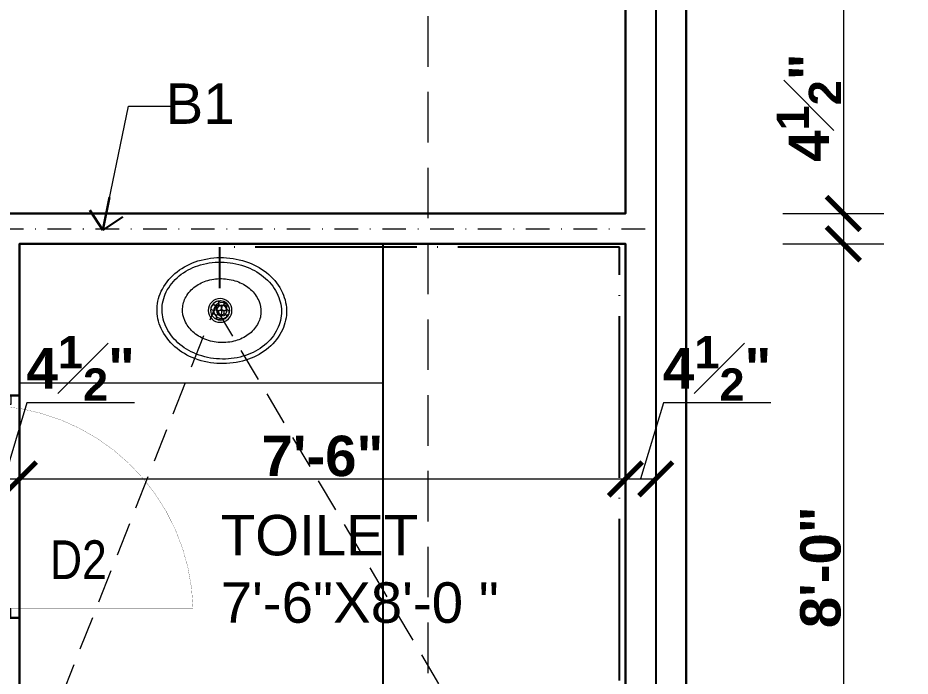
# Model space of a CAD drawing. Header units: feet. Extents: x 18471 to 30550, y -13540 to -11719.
# Drawn here: x 21133 to 21265.4, y -12754.3 to -12656.6 of the extents above; entities that cross this region are included whole.
import ezdxf

# ---------------------------------------------------------------- set-up
doc = ezdxf.new("R2010")
doc.units = ezdxf.units.FT
doc.header["$MEASUREMENT"] = 0
doc.header["$PDMODE"] = 2
for name, pattern in [('ACAD_ISO04W100', [30, 24, -3, 0, -3]), ('DASHDOT', [1, 0.5, -0.25, 0, -0.25]), ('DASHED', [0.75, 0.5, -0.25])]:
    doc.linetypes.add(name, pattern=pattern)
doc.layers.get('0').update_dxf_attribs({"lineweight": 30})
for name, color, linetype, lineweight in [('BEAM', 3, 'Continuous', 15), ('center line', 253, 'ACAD_ISO04W100', 5), ('DIM', 7, 'Continuous', 18), ('DOOR', 32, 'Continuous', 13), ('FIX', 212, 'Continuous', 13), ('HATCH', 9, 'Continuous', 20), ('JOINERY TEXT', 193, 'Continuous', 0), ('P-WASTE', 130, 'Continuous', 18), ('PL-C.W.S', 90, 'ACAD_ISO04W100', 25), ('SANIT_FIXTURES', 13, 'Continuous', 15), ('TEXT', 7, 'Continuous', 30), ('WALL', 10, 'Continuous', 30)]:
    doc.layers.add(name, color=color, linetype=linetype, lineweight=lineweight)
doc.layers.add('BLK_1_FLR_0_BATH', color=7, linetype='Continuous')
doc.layers.add('BLK_1_FLR_0_WATER_CLOSET', color=7, linetype='Continuous')
doc.layers.add('BLK_1_FLR_0_WC_BATH', color=4, linetype='Continuous', plot=False)
doc.layers.add('BLK_1_FLR_1_REGULAR_ROOM_2', color=1, linetype='Continuous', plot=False)
doc.layers.add('BLK_1_FLR_1_BLT_UP_AREA', color=25, linetype='Continuous', true_color=0x995f4c, plot=False)
doc.styles.add('AR. TEXT 01', font='arialbd.ttf')
doc.styles.add('DIM TEXT', font='GOTHIC.TTF', dxfattribs={"height": 5})
doc.styles.add('PLUMBING', font='gbeitc.shx', dxfattribs={"height": 550})
doc.styles.get("Standard").update_dxf_attribs({"font": 'ARIALN.TTF'})
doc.styles.add('TEX02', font='GARA.TTF')
doc.dimstyles.new('DIM 50', dxfattribs={"dimtxt": 6, "dimasz": 3, "dimexe": 6, "dimexo": 4, "dimgap": 0.3125, "dimtad": 1, "dimzin": 3, "dimdsep": 46, "dimlunit": 4, "dimtxsty": 'AR. TEXT 01', "dimblk": 'DOT', "dimcen": 0.09, "dimclrd": 5, "dimclre": 5, "dimclrt": 5, "dimazin": 0, "dimtfac": 0.8, "dimtofl": 0, "dimtmove": 1, "dimatfit": 3, "dimfxl": 6, "dimfxlon": 1, "dimfrac": 1, "dimtolj": 1, "dimtzin": 0, "dimlwd": -1, "dimlwe": -1, "dimarcsym": 1})
doc.dimstyles.new('STANDARD$7', dxfattribs={"dimtxt": 400, "dimasz": 400, "dimexe": 50, "dimexo": 0, "dimgap": 100, "dimtad": 0, "dimdec": 0, "dimzin": 0, "dimdsep": 46, "dimtxsty": 'PLUMBING', "dimcen": 0, "dimdle": 50, "dimse1": 1, "dimse2": 1, "dimclrd": 256, "dimclre": 63, "dimclrt": 256, "dimadec": 0, "dimazin": 0, "dimtfac": 1, "dimtdec": 0, "dimtofl": 0, "dimtmove": 0, "dimatfit": 3, "dimldrblk": 'OPEN90', "dimfxl": 1, "dimtolj": 1, "dimtzin": 0, "dimlwd": -1, "dimlwe": -1, "dimarcsym": 0})

# ---------------------------------------------------------------- blocks, each defined once
blk = doc.blocks.new('Sink - Oval top')
at = {"layer": 'SANIT_FIXTURES'}
for p, q in [((-1, 0), (1, 0)), ((0, 1), (0, -1))]:
    blk.add_line(p, q, dxfattribs=at)
at = {"layer": 'SANIT_FIXTURES', "linetype": 'Continuous'}
for points in [[(-12.23371880354079, 0.3941914712608, 0.11763425658833), (-11.46456229543957, -3.361933235489118, 0.10446927966709), (-8.87874869107043, -6.80354197365057, 0.09001578960148), (-5.08275770067667, -9.07230980749051, 0.08191994915922), (-0.32272801227327, -10.01585280257211, 0.08191994915921), (4.488169920880968, -9.380701564817908, 0.09001578960148), (8.42234235915578, -7.361012898479428, 0.10446927966709), (11.22435122606941, -4.093009071543407, 0.11763425658833), (12.23371880354091, -0.3941914712608, 0.11763425658831), (11.46456229543992, 3.361933235488778, 0.10446927966708), (8.87874869107043, 6.80354197365057, 0.09001578960149), (5.082757700676318, 9.07230980749068, 0.08191994915921), (0.32272801227327, 10.01585280257211, 0.08191994915921), (-4.488169920880856, 9.38070156481797, 0.09001578960148), (-8.42234235915578, 7.361012898479428, 0.1044692796671), (-11.22435122606919, 4.09300907154363, 0.11763425658834)], [(-11.28627986850119, 0.15905971647373, 0.11862170018641), (-10.51590095791209, -3.253161772358108, 0.10467817218111), (-8.07180335056012, -6.358618019863338, 0.08956206646917), (-4.53769919322235, -8.3669719296098, 0.08118469889122), (-0.1289739026696, -9.151503558114367, 0.08118469889123), (4.300109150126218, -8.4915248651846, 0.08956206646918), (7.88940670821262, -6.58356242812761, 0.1046781721811), (10.42004782883111, -3.548216131892448, 0.1186217001864), (11.28627986850119, -0.15905971647362, 0.11862170018639), (10.51590095791221, 3.253161772358, 0.10467817218111), (8.07180335056012, 6.358618019863338, 0.08956206646918), (4.53769919322212, 8.36697192960992, 0.08118469889122), (0.1289739026696, 9.151503558114428, 0.08118469889121), (-4.300109150125877, 8.49152486518483, 0.08956206646917), (-7.88940670821262, 6.58356242812761, 0.1046781721811), (-10.42004782883111, 3.548216131892448, 0.11862170018639)], [(-7.4204523890329, 0.08298767816018, 0.11828256738568), (-6.907065465214477, -2.167464938077499, 0.10460745953773), (-5.29479147071208, -4.20998819202941, 0.0897179636261), (-2.966599981142509, -5.528122152688068, 0.08143608252771), (-0.06751351878552, -6.036810076758798, 0.08143608252772), (2.842224378240528, -5.59308596097787, 0.08971796362613), (5.199312936802018, -4.327350491993339, 0.10460745953769), (6.85686365682659, -2.321395784920349, 0.11828256738567), (7.420452389033017, -0.08298767816018, 0.1182825673857), (6.907065465214477, 2.16746493807761, 0.10460745953771), (5.29479147071208, 4.20998819202941, 0.08971796362613), (2.96659998114262, 5.528122152687839, 0.08143608252774), (0.06751351878552, 6.036810076758798, 0.08143608252772), (-2.84222437824064, 5.59308596097787, 0.08971796362612), (-5.199312936802018, 4.327350491993339, 0.1046074595377), (-6.85686365682648, 2.321395784920349, 0.11828256738567)]]:
    blk.add_lwpolyline(points, format="xyb", close=True, dxfattribs=at)
at = {"layer": 'SANIT_FIXTURES'}
for radius in [1.5, 1]:
    blk.add_circle((0, 0), radius, dxfattribs=at)
blk = doc.blocks.new('A$Cb508cf72')
at = {"layer": 'DOOR'}
for points in [[(1.593954704861969, 31.97784954943927), (1.593954704861969, 33.65484954940621), (2.1666480381682, 33.65484954940621), (2.1666480381682, 35.22784954936651), (-1.86284451e-05, 35.22784954936651), (-1.86284451e-05, 31.97784954943927), (1.593954704861969, 31.97784954943927)], [(37.4060080396448, 31.97784954943927), (37.4060080396448, 33.65484954940621), (36.83331470633857, 33.65484954940621), (36.83331470633857, 35.22784954936651), (38.99998137295188, 35.22784954936651), (38.99998137295188, 31.97784954943927), (37.4060080396448, 31.97784954943927)]]:
    blk.add_lwpolyline(points, dxfattribs=at)
at = {"layer": 'DOOR', "const_width": 0.03635174400107}
blk.add_lwpolyline([(37.11966137299896, 33.65484954940621, -0.38341128429114), (1.68249406036921, 0.01781754833064, -0.4142135623731)], format="xyb", dxfattribs=at)
blk.add_lwpolyline([(1.68249406036921, 0.01781754833064), (1.68249406036921, 33.34024954930646), (2.19304287509294, 33.34024954930646), (2.19304287509294, 0.01781754833064)], dxfattribs=at)
blk = doc.blocks.new('_ArchTick')
at = {"color": 0, "linetype": 'ByBlock', "const_width": 0.15}
blk.add_lwpolyline([(-0.5, -0.5), (0.5, 0.5)], dxfattribs=at)
blk = doc.blocks.new('*D150')
at = {"layer": 'Defpoints', "color": 0, "ltscale": 5, "transparency": 16777216}
for p in [(21223.18114544763, -12529.65837288003), (21223.18114544763, -12685.65837288003), (21255.53674316727, -12685.65837288003)]:
    blk.add_point(p, dxfattribs=at)
at = {"layer": 'DIM', "ltscale": 5, "transparency": 16777216}
for p, q in [((21246.53674316728, -12529.65837288003), (21261.53674316728, -12529.65837288003)), ((21255.53674316727, -12529.65837288003), (21255.53674316727, -12685.65837288003)), ((21246.53674316728, -12685.65837288003), (21261.53674316728, -12685.65837288003))]:
    blk.add_line(p, q, dxfattribs=at)
at = {"layer": 'DIM', "ltscale": 5, "transparency": 16777216, "xscale": 5, "yscale": 5, "zscale": 5}
for p, rotation in [((21255.53674316727, -12529.65837288003), 90), ((21255.53674316727, -12685.65837288003), 270)]:
    blk.add_blockref('_ArchTick', p, dxfattribs=dict(at, rotation=rotation))
at = {"layer": 'DIM', "ltscale": 5, "transparency": 16777216, "insert": (21252.16080524094, -12607.65837288004), "char_height": 6, "attachment_point": 5, "rotation": 90, "style": 'AR. TEXT 01'}
blk.add_mtext('\\A1;13\'-0"', dxfattribs=at)
blk = doc.blocks.new('*D151')
at = {"layer": 'Defpoints', "color": 0, "ltscale": 5, "transparency": 16777216}
for p in [(21223.18114544763, -12685.65837288003), (21223.18114544763, -12690.15837288003), (21255.53674316737, -12690.15837288003)]:
    blk.add_point(p, dxfattribs=at)
at = {"layer": 'DIM', "ltscale": 5, "transparency": 16777216}
for p, q in [((21255.53674316737, -12661.96707534568), (21255.53674316737, -12685.65837288003)), ((21246.53674316737, -12685.65837288003), (21261.53674316737, -12685.65837288003)), ((21255.53674316737, -12685.65837288003), (21255.53674316737, -12690.15837288003)), ((21246.53674316737, -12690.15837288003), (21261.53674316737, -12690.15837288003))]:
    blk.add_line(p, q, dxfattribs=at)
at = {"layer": 'DIM', "ltscale": 5, "transparency": 16777216, "xscale": 5, "yscale": 5, "zscale": 5}
for p, rotation in [((21255.53674316737, -12685.65837288003), 90), ((21255.53674316737, -12690.15837288003), 270)]:
    blk.add_blockref('_ArchTick', p, dxfattribs=dict(at, rotation=rotation))
at = {"layer": 'DIM', "ltscale": 5, "transparency": 16777216, "insert": (21250.40459787404, -12669.94314969766), "char_height": 6, "attachment_point": 5, "rotation": 90, "style": 'AR. TEXT 01'}
blk.add_mtext('\\A1;4{\\H0.8x;\\S1#2;}"', dxfattribs=at)
blk = doc.blocks.new('*D152')
at = {"layer": 'Defpoints', "color": 0, "ltscale": 5, "transparency": 16777216}
for p in [(21223.18114544763, -12690.15837288003), (21223.18114544763, -12786.15837288), (21255.53674316739, -12786.15837288)]:
    blk.add_point(p, dxfattribs=at)
at = {"layer": 'DIM', "ltscale": 5, "transparency": 16777216}
for p, q in [((21246.53674316739, -12690.15837288003), (21261.53674316739, -12690.15837288003)), ((21255.53674316739, -12690.15837288003), (21255.53674316739, -12786.15837288)), ((21246.53674316739, -12786.15837288), (21261.53674316739, -12786.15837288))]:
    blk.add_line(p, q, dxfattribs=at)
at = {"layer": 'DIM', "ltscale": 5, "transparency": 16777216, "xscale": 5, "yscale": 5, "zscale": 5}
for p, rotation in [((21255.53674316739, -12690.15837288003), 90), ((21255.53674316739, -12786.15837288), 270)]:
    blk.add_blockref('_ArchTick', p, dxfattribs=dict(at, rotation=rotation))
at = {"layer": 'DIM', "ltscale": 5, "transparency": 16777216, "insert": (21252.15875885633, -12738.15837288002), "char_height": 6, "attachment_point": 5, "rotation": 90, "style": 'AR. TEXT 01'}
blk.add_mtext('\\A1;8\'-0"', dxfattribs=at)
blk = doc.blocks.new('*D165')
at = {"layer": 'Defpoints', "color": 0, "ltscale": 5, "transparency": 16777216}
for p in [(21203.51190537689, -12520.65837288003), (21232.18114544763, -12988.65837288003), (21280.2241643782, -12988.65837288003)]:
    blk.add_point(p, dxfattribs=at)
at = {"layer": 'DIM', "ltscale": 5, "transparency": 16777216}
for p, q in [((21271.2241643782, -12520.65837288003), (21286.2241643782, -12520.65837288003)), ((21280.2241643782, -12520.65837288003), (21280.2241643782, -12988.65837288003)), ((21271.2241643782, -12988.65837288003), (21286.2241643782, -12988.65837288003))]:
    blk.add_line(p, q, dxfattribs=at)
at = {"layer": 'DIM', "ltscale": 5, "transparency": 16777216, "xscale": 5, "yscale": 5, "zscale": 5}
for p, rotation in [((21280.2241643782, -12520.65837288003), 90), ((21280.2241643782, -12988.65837288003), 270)]:
    blk.add_blockref('_ArchTick', p, dxfattribs=dict(at, rotation=rotation))
at = {"layer": 'DIM', "ltscale": 5, "transparency": 16777216, "insert": (21276.84618006715, -12754.65837288004), "char_height": 6, "attachment_point": 5, "rotation": 90, "style": 'AR. TEXT 01'}
blk.add_mtext('\\A1;39\'-0"', dxfattribs=at)
blk = doc.blocks.new('*D192')
at = {"layer": 'Defpoints', "color": 0, "transparency": 16777216}
for p in [(21133.18114544762, -12725.04510981836), (21128.68114544762, -12752.17253649615), (21133.18114544762, -12754.23017766699)]:
    blk.add_point(p, dxfattribs=at)
at = {"layer": 'DIM', "ltscale": 5, "transparency": 16777216}
for p, q in [((21134.31609297526, -12713.76195981836), (21130.93114544762, -12725.04510981836)), ((21150.25709297526, -12713.76195981836), (21134.31609297526, -12713.76195981836)), ((21128.68114544762, -12734.04510981836), (21128.68114544762, -12719.04510981836)), ((21133.18114544762, -12734.04510981836), (21133.18114544762, -12719.04510981836)), ((21128.68114544762, -12725.04510981836), (21133.18114544762, -12725.04510981836))]:
    blk.add_line(p, q, dxfattribs=at)
at = {"layer": 'DIM', "transparency": 16777216, "xscale": 5, "yscale": 5, "zscale": 5, "rotation": 180}
blk.add_blockref('_ArchTick', (21128.68114544762, -12725.04510981836), dxfattribs=at)
at = {"layer": 'DIM', "transparency": 16777216, "xscale": 5, "yscale": 5, "zscale": 5}
blk.add_blockref('_ArchTick', (21133.18114544762, -12725.04510981836), dxfattribs=at)
at = {"layer": 'DIM', "transparency": 16777216, "insert": (21142.28659297526, -12708.63505981836), "char_height": 6, "attachment_point": 5, "style": 'AR. TEXT 01'}
blk.add_mtext('\\A1;4{\\H0.800000x;\\S1#2;}"', dxfattribs=at)
blk = doc.blocks.new('*D193')
at = {"layer": 'Defpoints', "color": 0, "transparency": 16777216}
for p in [(21223.18114544762, -12725.04510981836), (21223.18114544762, -12729.40130655514), (21133.18114544762, -12754.23017766699)]:
    blk.add_point(p, dxfattribs=at)
at = {"layer": 'DIM', "ltscale": 5, "transparency": 16777216}
for p, q in [((21133.18114544762, -12734.04510981836), (21133.18114544762, -12719.04510981836)), ((21223.18114544762, -12725.40130655514), (21223.18114544762, -12719.04510981836)), ((21133.18114544762, -12725.04510981836), (21223.18114544762, -12725.04510981836))]:
    blk.add_line(p, q, dxfattribs=at)
at = {"layer": 'DIM', "transparency": 16777216, "xscale": 5, "yscale": 5, "zscale": 5, "rotation": 180}
blk.add_blockref('_ArchTick', (21133.18114544762, -12725.04510981836), dxfattribs=at)
at = {"layer": 'DIM', "transparency": 16777216, "xscale": 5, "yscale": 5, "zscale": 5}
blk.add_blockref('_ArchTick', (21223.18114544762, -12725.04510981836), dxfattribs=at)
at = {"layer": 'DIM', "transparency": 16777216, "insert": (21178.18114544762, -12721.67260981836), "char_height": 6, "attachment_point": 5, "style": 'AR. TEXT 01'}
blk.add_mtext('\\A1;7\'-6"', dxfattribs=at)
blk = doc.blocks.new('*D194')
at = {"layer": 'Defpoints', "color": 0, "transparency": 16777216}
for p in [(21227.68114544762, -12725.04510981836), (21223.18114544762, -12729.40130655514), (21227.68114544762, -12736.10785942619)]:
    blk.add_point(p, dxfattribs=at)
at = {"layer": 'DIM', "ltscale": 5, "transparency": 16777216}
for p, q in [((21228.81609297526, -12713.76195981836), (21225.43114544762, -12725.04510981836)), ((21244.75709297526, -12713.76195981836), (21228.81609297526, -12713.76195981836)), ((21223.18114544762, -12725.40130655514), (21223.18114544762, -12719.04510981836)), ((21227.68114544762, -12732.10785942619), (21227.68114544762, -12719.04510981836)), ((21223.18114544762, -12725.04510981836), (21227.68114544762, -12725.04510981836))]:
    blk.add_line(p, q, dxfattribs=at)
at = {"layer": 'DIM', "transparency": 16777216, "xscale": 5, "yscale": 5, "zscale": 5, "rotation": 180}
blk.add_blockref('_ArchTick', (21223.18114544762, -12725.04510981836), dxfattribs=at)
at = {"layer": 'DIM', "transparency": 16777216, "xscale": 5, "yscale": 5, "zscale": 5}
blk.add_blockref('_ArchTick', (21227.68114544762, -12725.04510981836), dxfattribs=at)
at = {"layer": 'DIM', "transparency": 16777216, "insert": (21236.78659297526, -12708.63505981836), "char_height": 6, "attachment_point": 5, "style": 'AR. TEXT 01'}
blk.add_mtext('\\A1;4{\\H0.800000x;\\S1#2;}"', dxfattribs=at)
blk = doc.blocks.new('SDSD')
at = {"layer": 'P-WASTE'}
h = blk.add_hatch(dxfattribs=at)
h.set_pattern_fill('HONEY', color=1, scale=5, angle=89.99999999999999, style=0)
h.set_pattern_definition([(90, (-50211.70994705233, 107515.0274732832), (-0.9610410944236026, 1.664572011413838), [1.109714674275892, -2.219429348551784]), (210.0000000065067, (-50211.70994705233, 107515.0274732832), (-0.9610411007230739, -1.664572007776834), [1.109714674057612, -2.219429348115224]), (149.9999999934931, (-50211.70994705233, 107515.0274732832), (-1.922082195146676, 3.6370019e-09), [-2.219429348115224, 1.109714674057612])])
edge = h.paths.add_edge_path()
edge.add_ellipse((782.6991829816105, -7166.742797922514), major_axis=(2.510997668090563, 2.510997668090568), ratio=0.9999999999971002, start_angle=0, end_angle=360, ccw=False)
at = {"layer": 'P-WASTE', "extrusion": (0, 0, -1)}
for centre, major_axis, ratio, start_param, end_param in [((782.6991829816105, -7166.742797922309), (3.113637108428522, 3.113637108428522), 0.99999999999766, 3.141592653458931, 9.424777960638515), ((782.6991829816105, -7166.742797922514), (3.113637108428516, 3.113637108428521), 0.9999999999953298, 3.141592653458931, 9.424777960638515), ((782.6991829816105, -7166.742797922309), (2.510997668090565, 2.510997668090568), 0.9999999999971, 3.141592653459396, 9.424777960638982), ((782.6991829816105, -7166.742797922514), (2.510997668090565, 2.510997668090568), 0.9999999999971, 3.141592653459396, 9.424777960638982)]:
    blk.add_ellipse(centre, major_axis=major_axis, ratio=ratio, start_param=start_param, end_param=end_param, dxfattribs=at)
blk = doc.blocks.new('_Open90')
at = {"color": 0, "linetype": 'ByBlock', "lineweight": -2}
for p, q in [((-0.5, 0.5), (0, 0)), ((0, 0), (-1, 0)), ((0, 0), (-0.5, -0.5))]:
    blk.add_line(p, q, dxfattribs=at)
blk = doc.blocks.new('A$C3772fbca')
at = {"layer": 'BEAM', "linetype": 'DASHDOT', "ltscale": 7}
blk.add_line((409.4999972374933, 507.7500007660128), (584.9999972374935, 507.7500007660128), dxfattribs=at)
at = {"layer": 'BEAM', "ltscale": 25, "insert": (512.2112842370698, 529.3099039818771), "char_height": 6, "width": 8.05567011190942, "attachment_point": 1, "style": 'DIM TEXT'}
blk.add_mtext('\\A1;{\\fArial|b0|i0|c0|p34;B1}', dxfattribs=at)
at = {"layer": 'BEAM', "ltscale": 25}
blk.add_leader([(502.8967040504793, 507.5470103751577), (506.692325019525, 525.9145846023748), (513.2687676184578, 525.9195794247354)], dimstyle='STANDARD$7', override={"dimasz": 5}, dxfattribs=at)

msp = doc.modelspace()

# ---------------------------------------------------------------- linework, layer by layer
at = {"layer": 'BLK_1_FLR_0_BATH', "color": 3, "elevation": 0.02260156391333}
msp.add_lwpolyline([(21187.18114544762, -12690.15837288003), (21223.18114544762, -12690.15837288003), (21223.18114544762, -12786.15837288003), (21187.18114544762, -12786.15837288003)], close=True, dxfattribs=at)
at = {"layer": 'BLK_1_FLR_0_WATER_CLOSET', "color": 3, "elevation": 0.02260156391333}
msp.add_lwpolyline([(21133.18114544762, -12786.15837288002), (21187.18114544762, -12786.15837288002), (21187.18114544762, -12690.15837288003), (21133.18114544762, -12690.15837288003)], close=True, dxfattribs=at)
at = {"layer": 'BLK_1_FLR_0_WC_BATH', "color": 3, "true_color": 0x00ff00, "elevation": 0.02260156391333}
msp.add_lwpolyline([(21223.18114544761, -12690.15837288005), (21223.18102824705, -12785.07298028926), (21133.18114544761, -12785.07298028924), (21133.18114544761, -12690.15837288003), (21223.1811454476, -12690.15837288003)], close=True, dxfattribs=at)
at = {"layer": 'BLK_1_FLR_1_BLT_UP_AREA', "color": 25, "elevation": 0.02260156391333}
msp.add_lwpolyline([(20642.68114544762, -12565.65837287717), (21001.18114544762, -12565.65837287717), (21001.18114544757, -12520.65837288002), (21227.68114544762, -12520.65837288002), (21227.68114544609, -12988.65837288002), (21155.68114544763, -12988.65837288003), (21155.68114544762, -13204.65837288005), (21035.68114544762, -13204.65837288003), (21035.68114544762, -12988.65837288003), (20642.68114544762, -12988.65837288002), (20642.68114544762, -12565.65837287717)], dxfattribs=at)
at = {"layer": 'BLK_1_FLR_1_REGULAR_ROOM_2', "color": 1, "elevation": 0.02260156391333}
msp.add_lwpolyline([(21010.18114544762, -12529.65837288002), (21223.18114544762, -12529.65837288002), (21223.18114544762, -12685.65837288003), (21010.18114544762, -12685.65837288003)], close=True, dxfattribs=at)
at = {"layer": 'center line'}
msp.add_line((21227.68114544762, -13036.65837288006, 0.02260156391333), (21227.68114544762, -12477.00063065621, 0.02260156391333), dxfattribs=at)
at = {"layer": 'FIX'}
for p, q in [((21187.18114544762, -12786.15837288, 0.02260156391333), (21187.18114544762, -12690.15837288003, 0.02260156391333)), ((21187.18114544763, -12710.84398693965, 0.02260156391333), (21133.1811454476, -12710.84398693965, 0.02260156391333))]:
    msp.add_line(p, q, dxfattribs=at)
at = {"layer": 'P-WASTE', "linetype": 'DASHED', "ltscale": 10, "elevation": 0.02260156391333}
msp.add_lwpolyline([(21139.47667042666, -12757.21749512787), (21162.256849816, -12699.53274688177), (21205.92883972722, -12773.14382514637), (21218.87532185065, -12792.02901546465)], dxfattribs=at)
at = {"layer": 'PL-C.W.S', "elevation": 0.02260156391333}
msp.add_lwpolyline([(21201.03850326188, -12785.07298028925), (21206.80265708949, -12785.07298028925), (21222.3006734335, -12785.07298028925), (21222.3006734335, -12690.65808249086), (21162.91378102887, -12690.65808249086), (21162.91378102887, -12696.71779882687)], dxfattribs=at)
at = {"layer": 'WALL', "color": 3, "linetype": 'DASHED', "lineweight": 13, "ltscale": 15}
msp.add_line((21193.81772367697, -12431.36349181263, 0.02260156391333), (21193.81772367697, -13186.25407082996, 0.02260156391333), dxfattribs=at)
at = {"layer": 'WALL'}
for p, q in [((21232.18114544762, -12988.65837288003, 0.02260156391333), (21232.18114544762, -12520.65837288002, 0.02260156391333)), ((21223.18114544762, -12685.65837288003, 0.02260156391333), (21223.18114544762, -12529.65837288002, 0.02260156391333)), ((21128.68114544762, -12685.65837288003, 0.02260156391333), (21223.18114544762, -12685.65837288003, 0.02260156391333)), ((21133.18114544762, -12690.15837288002, 0.02260156391333), (21223.1811454476, -12690.15837288003, 0.02260156391333)), ((21133.18114544762, -12690.15837288002, 0.02260156391333), (21133.1811454476, -12712.65837288005, 0.02260156391333)), ((21223.18114544762, -12786.15837288, 0.02260156391333), (21223.18114544762, -12690.15837288003, 0.02260156391333)), ((21128.68114544762, -12712.65837288005, 0.02260156391333), (21133.1811454476, -12712.65837288005, 0.02260156391333)), ((21128.68114544762, -12745.65837288002, 0.02260156391333), (21133.1811454476, -12745.65837288002, 0.02260156391333)), ((21133.18114544762, -12786.15837287998, 0.02260156391333), (21133.1811454476, -12745.65837288002, 0.02260156391333))]:
    msp.add_line(p, q, dxfattribs=at)

# ---------------------------------------------------------------- block references
at = {"ltscale": 5}
msp.add_blockref('A$C3772fbca', (20642.68114821013, -13195.65837364311, 0.02260156391333), dxfattribs=at)
at = {"layer": 'HATCH', "ltscale": 5, "xscale": 0.8461538461228499, "yscale": 0.8461538461228499, "zscale": 0.8461538461228499, "rotation": 90.00000000000006}
msp.add_blockref('A$Cb508cf72', (21158.98932583453, -12745.65835711749, 0.02260156391333), dxfattribs=at)
at = {"layer": 'P-WASTE', "xscale": 0.3999999999941799, "yscale": 0.3999999999941799, "zscale": 0.3999999999941799}
msp.add_blockref('SDSD', (20849.9090644077, -9833.339836651328, 0.02260156391333), dxfattribs=at)
at = {"layer": 'SANIT_FIXTURES', "xscale": -0.7855516718700501, "yscale": 0.7855516718700501, "zscale": 0.7855516718700501, "rotation": 176.4077174567491}
msp.add_blockref('Sink - Oval top', (21163.23629133762, -12700.06148675922, 0.02260156391333), dxfattribs=at)

# ---------------------------------------------------------------- texts
at = {"layer": 'JOINERY TEXT', "insert": (21137.7393503956, -12734.16119420032, 0.02260156391333), "char_height": 5.75, "width": 20.94494535614012, "attachment_point": 1}
msp.add_mtext('\\A1;D2', dxfattribs=at)
at = {"layer": 'TEXT', "insert": (21163.07760737073, -12730.38965834167, 0.02260156391333), "char_height": 6, "width": 122.3871354138555, "attachment_point": 1, "style": 'TEX02'}
msp.add_mtext('\\A1;{\\fArial|b0|i0|c0|p34;TOILET\\P\\pt6;7\'-6"X8\'-0 "}', dxfattribs=at)

# ---------------------------------------------------------------- dimensions: what is measured, and where the dimension line sits
at = {"layer": 'DIM', "ltscale": 5}
for base, p1, p2, picture, middle in [((21280.2241643782, -12988.65837288003, 0.02260156391333), (21203.51190537689, -12520.65837288003, 0.02260156391333), (21232.18114544762, -12988.65837288003, 0.02260156391333), '*D165', (21276.84618006715, -12754.65837288004, 0.02260156391333)), ((21255.53674316727, -12685.65837288003, 0.02260156391333), (21223.18114544762, -12529.65837288003, 0.02260156391333), (21223.18114544762, -12685.65837288003, 0.02260156391333), '*D150', (21252.16080524094, -12607.65837288004, 0.02260156391333)), ((21255.53674316739, -12786.15837288, 0.02260156391333), (21223.18114544762, -12690.15837288003, 0.02260156391333), (21223.18114544762, -12786.15837288, 0.02260156391333), '*D152', (21252.15875885633, -12738.15837288002, 0.02260156391333))]:
    dim = msp.add_linear_dim(base=base, p1=p1, p2=p2, angle=90, dimstyle='DIM 50', override={"dimtxt": 6, "dimasz": 5, "dimblk": 'ArchTick', "dimclrd": 256, "dimclre": 256, "dimclrt": 256, "dimfxl": 9}, dxfattribs=at)
    dim.commit()
    dim.dimension.update_dxf_attribs({"geometry": picture, "text_midpoint": middle})
dim = msp.add_linear_dim(base=(21255.53674316737, -12690.15837288003, 0.02260156391333), p1=(21223.18114544762, -12685.65837288003, 0.02260156391333), p2=(21223.18114544762, -12690.15837288003, 0.02260156391333), angle=90, dimstyle='DIM 50', override={"dimtxt": 6, "dimasz": 5, "dimblk": 'ArchTick', "dimclrd": 256, "dimclre": 256, "dimclrt": 256, "dimfxl": 9}, dxfattribs=at)
dim.commit()
dim.dimension.update_dxf_attribs({"geometry": '*D151', "text_midpoint": (21255.53674316715, -12669.94314969766, 0.02260156391333), "dimtype": 160})
for base, p1, p2, picture, middle in [((21133.18114544762, -12725.04510981836, 0.02260156391333), (21128.68114544762, -12752.17253649615, 0.02260156391333), (21133.18114544762, -12754.23017766699, 0.02260156391333), '*D192', (21134.62859297526, -12708.63505981836, 0.02260156391333)), ((21227.68114544762, -12725.04510981836, 0.02260156391333), (21223.18114544762, -12729.40130655514, 0.02260156391333), (21227.68114544762, -12736.10785942619, 0.02260156391333), '*D194', (21229.12859297526, -12708.63505981836, 0.02260156391333)), ((21223.18114544762, -12725.04510981836, 0.02260156391333), (21133.18114544762, -12754.23017766699, 0.02260156391333), (21223.18114544762, -12729.40130655514, 0.02260156391333), '*D193', (21178.18114544762, -12721.67260981836, 0.02260156391333))]:
    dim = msp.add_linear_dim(base=base, p1=p1, p2=p2, dimstyle='DIM 50', override={"dimtxt": 6, "dimasz": 5, "dimblk": 'ArchTick', "dimclrd": 256, "dimclre": 256, "dimclrt": 256, "dimfxl": 9}, dxfattribs=at)
    dim.commit()
    dim.dimension.update_dxf_attribs({"geometry": picture, "text_midpoint": middle})

doc.saveas('drawing.dxf')
